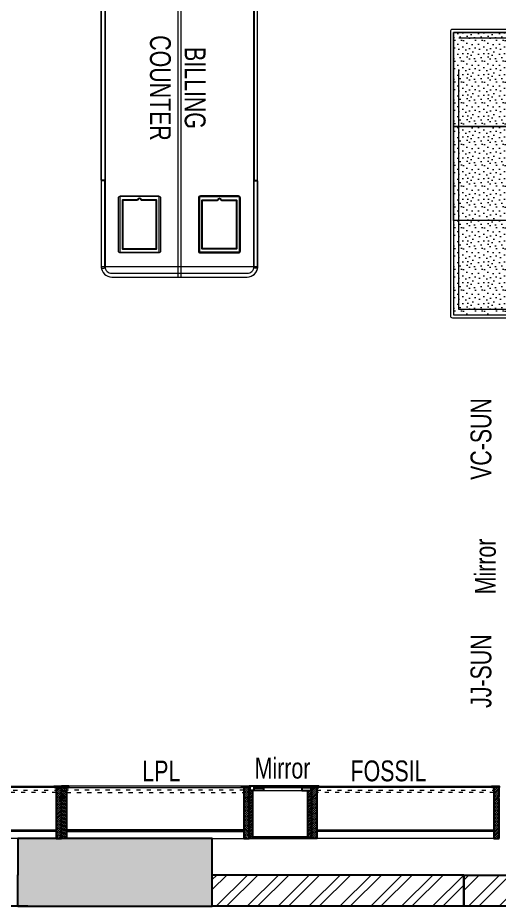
# Model space of a CAD drawing. Header units: feet. Extents: x 5433040 to 5447872, y -5283407 to -5275532.
# Drawn here: x 5441038 to 5443348, y -5283377 to -5279110 of the extents above; entities that cross this region are included whole.
import ezdxf

# ---------------------------------------------------------------- set-up
doc = ezdxf.new("R2010")
doc.units = ezdxf.units.FT
doc.header["$LTSCALE"] = 33
doc.header["$MEASUREMENT"] = 0
for name, pattern in [('ACAD_ISO03W100', [30, 12, -18]), ('CONTINOUS', [0]), ('HIDDEN2', [4.7625, 3.175, -1.5875]), ('HIDDENX2', [0.75, 0.5, -0.25])]:
    doc.linetypes.add(name, pattern=pattern)
for name, color, linetype, lineweight in [('A-CARPET AREA', 3, 'CONTINOUS', 0), ('column hatch', 5, 'Continuous', 0), ('LENS-HATCH', 251, 'Continuous', 5), ('LENS-TEXT', 31, 'Continuous', 5), ('LENS_TEXT', 31, 'Continuous', 5), ('LK-FF&E FLOOR', 1, 'Continuous', 9), ('LK-FF&E WALL', 1, 'Continuous', 9), ('LN-ELEVATION-1', 81, 'Continuous', 25), ('LN-ELEVATION-2', 103, 'Continuous', 20), ('LN-ELEVATION-3', 125, 'Continuous', 18), ('LN-ELEVATION-4', 145, 'Continuous', 13), ('LN-ELEVATION-5', 167, 'Continuous', 5), ('LN-HATCH', 251, 'Continuous', 0), ('PLANO-TXT', 252, 'Continuous', 5)]:
    doc.layers.add(name, color=color, linetype=linetype, lineweight=lineweight)
doc.layers.add('A-WALL', color=1, linetype='Continuous')
doc.layers.add('column', color=10, linetype='Continuous')
doc.styles.add('LK TXT', font='GILC____.TTF', dxfattribs={"height": 100})
pattern_1 = [(45, (4208834.247, 1706614.74), (-4.4901280605, 4.4901280605), [])]
pattern_2 = [(45, (4209134.247, 1706614.74), (-4.4901280605, 4.4901280605), [])]

# ---------------------------------------------------------------- blocks, each defined once
blk = doc.blocks.new('A$C45bd8f26')
at = {"layer": 'column hatch'}
h = blk.add_hatch(color=8, dxfattribs=at)
h.dxf.hatch_style = 1
h.paths.add_polyline_path([(14831.3, 7517), (14831.3, 7843), (13949, 7843), (13949, 7517)])
h.paths.add_polyline_path([(14831.3, 0), (14831.3, 931), (14508.3, 931), (14508.3, 0)])
h.paths.add_polyline_path([(8931, 0), (8931, 150), (8931, 326), (7997, 326), (7997, 150), (7996.7, 150), (7996.7, 0), (8045, 0)])
h.paths.add_polyline_path([(8963, 7517), (8963, 7843), (7997, 7843), (7997, 7517)])
h.paths.add_polyline_path([(4329, 7465), (4329, 7843), (3400, 7843), (3400, 7465)])
h.paths.add_polyline_path([(4308.1, 0), (4329, 1.2), (4329, 338), (3400, 338), (3400, 289), (3400, 0)])
at = {"layer": 'LN-HATCH'}
h = blk.add_hatch(dxfattribs=at)
h.set_pattern_fill('ANSI32', color=256, scale=11, angle=180)
h.set_pattern_definition([(225, (-828665.23, -36203.29), (74.087113, -74.087113), []), (225, (-828714.62, -36203.29), (74.087113, -74.087113), [])])
h.paths.add_polyline_path([(10137.3, 0), (10137.3, 150), (8931, 150), (8931, 0)])
h.paths.add_polyline_path([(7997, 7693), (7997, 7843), (4329, 7843), (4329, 7693)])
h.paths.add_polyline_path([(13949, 7693), (13949, 7843), (8963, 7843), (8963, 7693)])
h.paths.add_polyline_path([(14831.3, 931), (14831.3, 7517), (14681.3, 7517), (14681.3, 931)])
h.paths.add_polyline_path([(14508.3, 0), (14508.3, 150), (13133.3, 150), (13133.3, 0)])
h = blk.add_hatch(dxfattribs=at)
h.set_pattern_fill('ANSI32', color=256, scale=11, angle=180)
h.set_pattern_definition([(225, (0, 0), (74.0871, -74.0871), []), (225, (-49.39, 6e-15), (74.0871, -74.0871), [])])
h.paths.add_polyline_path([(10137.3, 150), (13133.3, 150), (13133.3, 0), (10137.3, 0)])
at = {"layer": 'A-WALL'}
for p, q in [((10137.3, 150), (8931, 150)), ((10137.3, 150), (10137.3, 0)), ((8045, 0), (7011, 0)), ((10137.3, 0), (8931, 0))]:
    blk.add_line(p, q, dxfattribs=at)
blk.add_lwpolyline([(10137.3, 150), (13133.3, 150), (13133.3, 0), (10137.3, 0)], close=True, dxfattribs=at)
at = {"layer": 'column'}
blk.add_lwpolyline([(7997, 0), (8931, 0), (8931, 150), (8931, 326), (7997, 326), (7997, 150), (7996.7, 150), (7996.7, 0)], dxfattribs=at)
blk = doc.blocks.new('JJ 900')
at = {"layer": 'LN-HATCH', "ltscale": 0.5}
h = blk.add_hatch(dxfattribs=at)
h.set_pattern_fill('ANSI31', color=256, scale=50)
h.paths.add_polyline_path([(-911.8, 0), (-911.8, -190), (-905.8, -190), (-905.8, -200), (-911.8, -200), (-911.8, -244), (-886.8, -244), (-886.8, 0)])
h = blk.add_hatch(dxfattribs=at)
h.set_pattern_fill('ANSI31', color=256, scale=2)
h.set_pattern_definition(pattern_1)
h.paths.add_polyline_path([(-11.8, 0), (-11.8, -190), (-17.8, -190), (-17.8, -200), (-11.8, -200), (-11.8, -244), (-36.8, -244), (-36.8, 0)])
h = blk.add_hatch(dxfattribs=at)
h.set_pattern_fill('ANSI31', color=256, scale=2)
h.set_pattern_definition(pattern_2)
h.paths.add_polyline_path([(-36.8, -40), (-886.8, -40), (-886.8, -34), (-36.8, -34)])
h = blk.add_hatch(dxfattribs=at)
h.set_pattern_fill('ANSI31', color=256, scale=2)
h.set_pattern_definition(pattern_2)
h.paths.add_polyline_path([(-876.8, -244), (-876.8, -250), (-911.8, -250), (-911.8, -244)])
h = blk.add_hatch(dxfattribs=at)
h.set_pattern_fill('ANSI31', color=256, scale=2)
h.set_pattern_definition(pattern_1)
h.paths.add_polyline_path([(-46.8, -244), (-46.8, -250), (-11.8, -250), (-11.8, -244)])
at = {"layer": 'LN-ELEVATION-1', "ltscale": 0.5}
for points in [[(-911.8, 0), (-911.8, -190), (-905.8, -190), (-905.8, -200), (-911.8, -200), (-911.8, -244), (-886.8, -244), (-886.8, 0)], [(-11.8, 0), (-11.8, -190), (-17.8, -190), (-17.8, -200), (-11.8, -200), (-11.8, -244), (-36.8, -244), (-36.8, 0)], [(-36.8, -40), (-886.8, -40), (-886.8, -34), (-36.8, -34)], [(-876.8, -244), (-876.8, -250), (-911.8, -250), (-911.8, -244)], [(-46.8, -244), (-46.8, -250), (-11.8, -250), (-11.8, -244)]]:
    blk.add_lwpolyline(points, close=True, dxfattribs=at)
at = {"layer": 'LN-ELEVATION-3', "ltscale": 0.5}
for p, q in [((-886.8, 0), (-36.8, 0)), ((-876.8, -244), (-46.8, -244)), ((-46.8, -250), (-876.8, -250))]:
    blk.add_line(p, q, dxfattribs=at)
at = {"layer": 'LN-ELEVATION-4', "linetype": 'ACAD_ISO03W100', "ltscale": 0.05}
blk.add_lwpolyline([(-886.8, -220), (-36.8, -220), (-36.8, -232), (-886.8, -232)], close=True, dxfattribs=at)
blk = doc.blocks.new('MIRROR')
at = {"layer": 'LN-HATCH', "ltscale": 0.5}
h = blk.add_hatch(dxfattribs=at)
h.set_pattern_fill('ANSI31', color=256, scale=2)
h.set_pattern_definition([(45, (4060433.7416, 1708720.787), (-4.4901280605, 4.4901280605), [])])
h.paths.add_polyline_path([(212.9, 101.3), (230.9, 101.3), (230.9, -127.7), (212.9, -127.7)])
h.paths.add_polyline_path([(230.9, 95.3), (494.9, 95.3), (494.9, 101.3), (230.9, 101.3)])
h.paths.add_polyline_path([(512.9, 101.3), (494.9, 101.3), (494.9, -127.7), (512.9, -127.7)])
at = {"layer": 'Defpoints'}
blk.add_lwpolyline([(512.9, 101.3), (212.9, 101.3), (212.9, -148.7), (512.9, -148.7)], close=True, dxfattribs=at)
at = {"layer": 'LN-ELEVATION-1'}
for points in [[(212.9, 101.3), (230.9, 101.3), (230.9, -127.7), (212.9, -127.7)], [(230.9, 95.3), (494.9, 95.3), (494.9, 101.3), (230.9, 101.3)], [(512.9, 101.3), (494.9, 101.3), (494.9, -127.7), (512.9, -127.7)], [(259.9, -141.7), (259.9, -127.7), (214.9, -127.7), (214.9, -148.7), (223.9, -148.7), (223.9, -147.2), (216.4, -147.2), (216.4, -141.7)], [(442.9, -141.7), (442.9, -127.7), (487.9, -127.7), (487.9, -148.7), (478.9, -148.7), (478.9, -147.2), (486.4, -147.2), (486.4, -141.7)], [(504.9, -148.7), (504.9, -147.2), (509.4, -147.2), (509.4, -129.2), (487.9, -129.2), (487.9, -127.7), (510.9, -127.7), (510.9, -148.7)]]:
    blk.add_lwpolyline(points, close=True, dxfattribs=at)
at = {"layer": 'LN-ELEVATION-2'}
blk.add_lwpolyline([(259.9, -141.7), (442.9, -141.7), (442.9, -127.7), (259.9, -127.7)], close=True, dxfattribs=at)
at = {"layer": 'LN-ELEVATION-2', "color": 4, "lineweight": 0}
blk.add_lwpolyline([(216.4, -141.7), (486.4, -141.7), (486.4, -147.2), (216.4, -147.2)], close=True, dxfattribs=at)
at = {"layer": 'LN-ELEVATION-4', "ltscale": 0.5}
blk.add_line((478.9, -148.7), (223.9, -148.7), dxfattribs=at)
blk = doc.blocks.new('3 SEATER BENCH')
at = {"layer": 'LENS-HATCH', "lineweight": 0}
h = blk.add_hatch(dxfattribs=at)
h.set_pattern_fill('STIP1', color=177, scale=100, angle=90, pattern_type=2)
h.set_pattern_definition([(90, (-6617001.29, 170538.99), (-100, 6e-15), [0, -100]), (90, (-6616985.29, 170550.99), (-100, 6e-15), [0, -100]), (90, (-6616961.29, 170545.99), (-100, 6e-15), [0, -100]), (90, (-6616938.29, 170580.99), (-100, 6e-15), [0, -100]), (90, (-6616974.29, 170577.99), (-100, 6e-15), [0, -100]), (90, (-6616998.29, 170604.99), (-100, 6e-15), [0, -100]), (90, (-6617005.29, 170569.99), (-100, 6e-15), [0, -100]), (90, (-6616964.29, 170611.99), (-100, 6e-15), [0, -100]), (90, (-6616932.29, 170606.99), (-100, 6e-15), [0, -100]), (90, (-6616917.29, 170532.99), (-100, 6e-15), [0, -100]), (90, (-6616937.29, 170550.99), (-100, 6e-15), [0, -100]), (90, (-6616918.29, 170564.99), (-100, 6e-15), [0, -100]), (90, (-6616982.29, 170625.99), (-100, 6e-15), [0, -100]), (90, (-6616957.29, 170593.99), (-100, 6e-15), [0, -100]), (90, (-6616990.29, 170585.99), (-100, 6e-15), [0, -100]), (90, (-6616981.29, 170602.99), (-100, 6e-15), [0, -100]), (90, (-6616954.29, 170566.99), (-100, 6e-15), [0, -100]), (90, (-6617008.29, 170594.99), (-100, 6e-15), [0, -100]), (90, (-6616949.29, 170625.99), (-100, 6e-15), [0, -100]), (90, (-6616919.29, 170622.99), (-100, 6e-15), [0, -100])])
h.paths.add_polyline_path([(-653.5, -127.6), (-201.9, -127.6), (-201.9, 327.4), (-653.5, 327.4)])
h.paths.add_polyline_path([(249.8, -127.6), (-201.9, -127.6), (-201.9, 327.4), (249.8, 327.4)])
h.paths.add_polyline_path([(701.5, -127.6), (249.8, -127.6), (249.8, 327.4), (701.5, 327.4)])
at = {"layer": 'LN-ELEVATION-2', "ltscale": 0.5}
for points in [[(-653.5, -127.6), (-201.9, -127.6), (-201.9, 327.4), (-653.5, 327.4)], [(249.8, -127.6), (-201.9, -127.6), (-201.9, 327.4), (249.8, 327.4)], [(701.5, -127.6), (249.8, -127.6), (249.8, 327.4), (701.5, 327.4)]]:
    blk.add_lwpolyline(points, close=True, dxfattribs=at)
at = {"layer": 'LN-ELEVATION-5', "ltscale": 0.5}
blk.add_lwpolyline([(-658.5, -142.6), (706.5, -142.6, 0.414214), (716.5, -132.6), (716.5, 332.4, 0.414214), (706.5, 342.4), (-658.5, 342.4, 0.414214), (-668.5, 332.4), (-668.5, -132.6, 0.414214)], format="xyb", close=True, dxfattribs=at)
blk.add_lwpolyline([(-653.5, -127.6), (701.5, -127.6), (701.5, 327.4), (-653.5, 327.4)], close=True, dxfattribs=at)
at = {"layer": 'LN-ELEVATION-5', "linetype": 'HIDDEN2', "ltscale": 11}
blk.add_lwpolyline([(676.5, -102.6), (-628.5, -102.6), (-628.5, 302.4), (676.5, 302.4)], close=True, dxfattribs=at)
blk = doc.blocks.new('I-PAD Frame')
at = {"color": 3, "linetype": 'Continuous'}
blk.add_lwpolyline([(357868.7, -232321.1), (358122.7, -232321.1, 0.414214), (358132.7, -232311.1), (358132.7, -232129.1, 0.414214), (358122.7, -232119.1), (357868.7, -232119.1, 0.414214), (357858.7, -232129.1), (357858.7, -232311.1, 0.414214)], format="xyb", close=True, dxfattribs=at)
at = {"color": 3, "linetype": 'Continuous', "lineweight": 25}
blk.add_lwpolyline([(358113.2, -232229.7), (358113.2, -232302.1), (357878.2, -232302.1), (357878.2, -232138.1), (358113.2, -232138.1), (358113.2, -232210.6, 0.327538), (358114.6, -232212.5, -0.733799), (358114.6, -232227.8, 0.327538)], format="xyb", close=True, dxfattribs=at)
blk = doc.blocks.new('Billing Counter 1800')
at = {"color": 5, "linetype": 'HIDDENX2', "ltscale": 0.025}
for p, q in [((-850, -375), (-850, 375)), ((850, -375), (850, 375))]:
    blk.add_line(p, q, dxfattribs=at)
at = {"color": 0, "linetype": 'Continuous'}
for p, q in [((850, 375), (-850, 375)), ((900, -325), (900, 325)), ((-850, -375), (850, -375))]:
    blk.add_line(p, q, dxfattribs=at)
at = {"color": 2, "linetype": 'Continuous'}
blk.add_line((849, -375), (850, -375), dxfattribs=at)
at = {"color": 2, "linetype": 'HIDDENX2', "ltscale": 0.025}
for points in [[(-858, 375), (-437.4, 375), (-437.4, 358), (-858, 358)], [(435.3, 375), (-435.3, 375), (-435.3, 358), (435.3, 358)], [(437.3, 375), (857.9, 375), (857.9, 358), (437.3, 358)], [(-858, -375), (-437.4, -375), (-437.4, -358), (-858, -358)], [(435.3, -375), (-435.3, -375), (-435.3, -358), (435.3, -358)], [(437.3, -375), (857.9, -375), (857.9, -358), (437.3, -358)]]:
    blk.add_lwpolyline(points, close=True, dxfattribs=at)
at = {"color": 5, "linetype": 'Continuous'}
for points in [[(-780.9, 97.3), (-513.9, 97.3), (-513.9, 286.2), (-780.9, 286.2)], [(780.9, 97.3), (513.9, 97.3), (513.9, 286.2), (780.9, 286.2)], [(-780.9, -97.3), (-513.9, -97.3), (-513.9, -286.2), (-780.9, -286.2)], [(780.9, -97.3), (513.9, -97.3), (513.9, -286.2), (780.9, -286.2)]]:
    blk.add_lwpolyline(points, close=True, dxfattribs=at)
at = {"color": 5, "linetype": 'HIDDENX2', "ltscale": 0.025}
blk.add_lwpolyline([(850, 8.5), (-850, 8.5), (-850, -8.5), (850, -8.5)], close=True, dxfattribs=at)
at = {"color": 0, "linetype": 'Continuous'}
for centre, start, end in [((-850, 325), 90, 180), ((850, 325), 0, 90), ((850, -325), 270, 0)]:
    blk.add_arc(centre, 50, start, end, dxfattribs=at)
at = {"layer": 'LN-ELEVATION-2'}
blk.add_line((-900, 325), (-900, -325), dxfattribs=at)
for points in [[(850, 375), (-850, 375, 0.414214), (-900, 325), (-900, -325, 0.414214), (-850, -375), (850, -375, 0.414214), (900, -325), (900, 325, 0.414214)], [(850, 357), (-850, 357, 0.414214), (-882, 325), (-882, -325, 0.414214), (-850, -357), (850, -357, 0.414214), (882, -325), (882, 325, 0.414214)]]:
    blk.add_lwpolyline(points, format="xyb", close=True, dxfattribs=at)
blk.add_lwpolyline([(-900, -8.5), (900, -8.5), (900, 8.5), (-900, 8.5)], close=True, dxfattribs=at)
blk.add_arc((-850, -325), 50, 180, 270, dxfattribs=at)
at = {"color": 2, "linetype": 'Continuous', "xscale": -1, "rotation": 180}
blk.add_blockref('I-PAD Frame', (-358643.2, -232028.4), dxfattribs=at)
at = {"color": 2, "linetype": 'Continuous', "rotation": 180}
blk.add_blockref('I-PAD Frame', (358643.2, -232028.4), dxfattribs=at)
at = {"color": 2, "linetype": 'Continuous'}
blk.add_blockref('I-PAD Frame', (-358643.2, 232028.4), dxfattribs=at)
at = {"color": 2, "linetype": 'Continuous', "xscale": -1}
blk.add_blockref('I-PAD Frame', (358643.2, 232028.4), dxfattribs=at)
at = {"layer": 'LENS-TEXT', "color": 0, "linetype": 'Continuous', "ltscale": 3, "insert": (-7.9, -8.9), "char_height": 100, "attachment_point": 5, "style": 'LK TXT'}
blk.add_mtext_dynamic_manual_height_columns('BILLING COUNTER', width=353.056, gutter_width=0.5, heights=[0], dxfattribs=at)

msp = doc.modelspace()

# ---------------------------------------------------------------- block references
at = {"layer": 'A-CARPET AREA'}
msp.add_blockref('A$C45bd8f26', (5433040.5, -5283377), dxfattribs=at)
at = {"layer": 'LK-FF&E FLOOR'}
for name, p, rotation in [('Billing Counter 1800', (5441813.8, -5279455.5), 270), ('3 SEATER BENCH', (5443456.2, -5279882.7), 89.99999999999991)]:
    msp.add_blockref(name, p, dxfattribs=dict(at, rotation=rotation))
at = {"layer": 'LK-FF&E WALL', "rotation": 180}
for name, p in [('JJ 900', (5440335.7, -5283051)), ('MIRROR', (5442660.4, -5282949.6)), ('JJ 900', (5442435.7, -5283051))]:
    msp.add_blockref(name, p, dxfattribs=at)
at = {"layer": 'LK-FF&E WALL', "xscale": -1, "rotation": 180}
msp.add_blockref('JJ 900', (5442159.3, -5283051), dxfattribs=at)

# ---------------------------------------------------------------- texts
at = {"layer": 'LENS_TEXT', "linetype": 'Continuous', "ltscale": 3, "insert": (5443282.2, -5281745.4), "char_height": 100, "width": 244.677, "attachment_point": 5, "rotation": 90, "style": 'LK TXT'}
msp.add_mtext('Mirror', dxfattribs=at)
at = {"layer": 'LENS_TEXT', "linetype": 'Continuous', "ltscale": 3, "insert": (5442308.3, -5282714.7), "char_height": 100, "width": 244.677, "attachment_point": 5, "style": 'LK TXT'}
msp.add_mtext('Mirror', dxfattribs=at)
at = {"layer": 'PLANO-TXT', "linetype": 'Continuous', "ltscale": 3, "char_height": 100, "width": 244.677, "attachment_point": 5, "rotation": 90, "style": 'LK TXT'}
for s, insert in [('VC-SUN', (5443261.1, -5281133.3)), ('JJ-SUN', (5443261.1, -5282248.1))]:
    msp.add_mtext(s, dxfattribs=dict(at, insert=insert))
at = {"layer": 'PLANO-TXT', "linetype": 'Continuous', "ltscale": 3, "char_height": 100, "width": 244.677, "attachment_point": 5, "style": 'LK TXT'}
for s, insert in [('LPL', (5441726.7, -5282727.7)), ('FOSSIL', (5442817.1, -5282727.7))]:
    msp.add_mtext(s, dxfattribs=dict(at, insert=insert))

doc.saveas('drawing.dxf')
